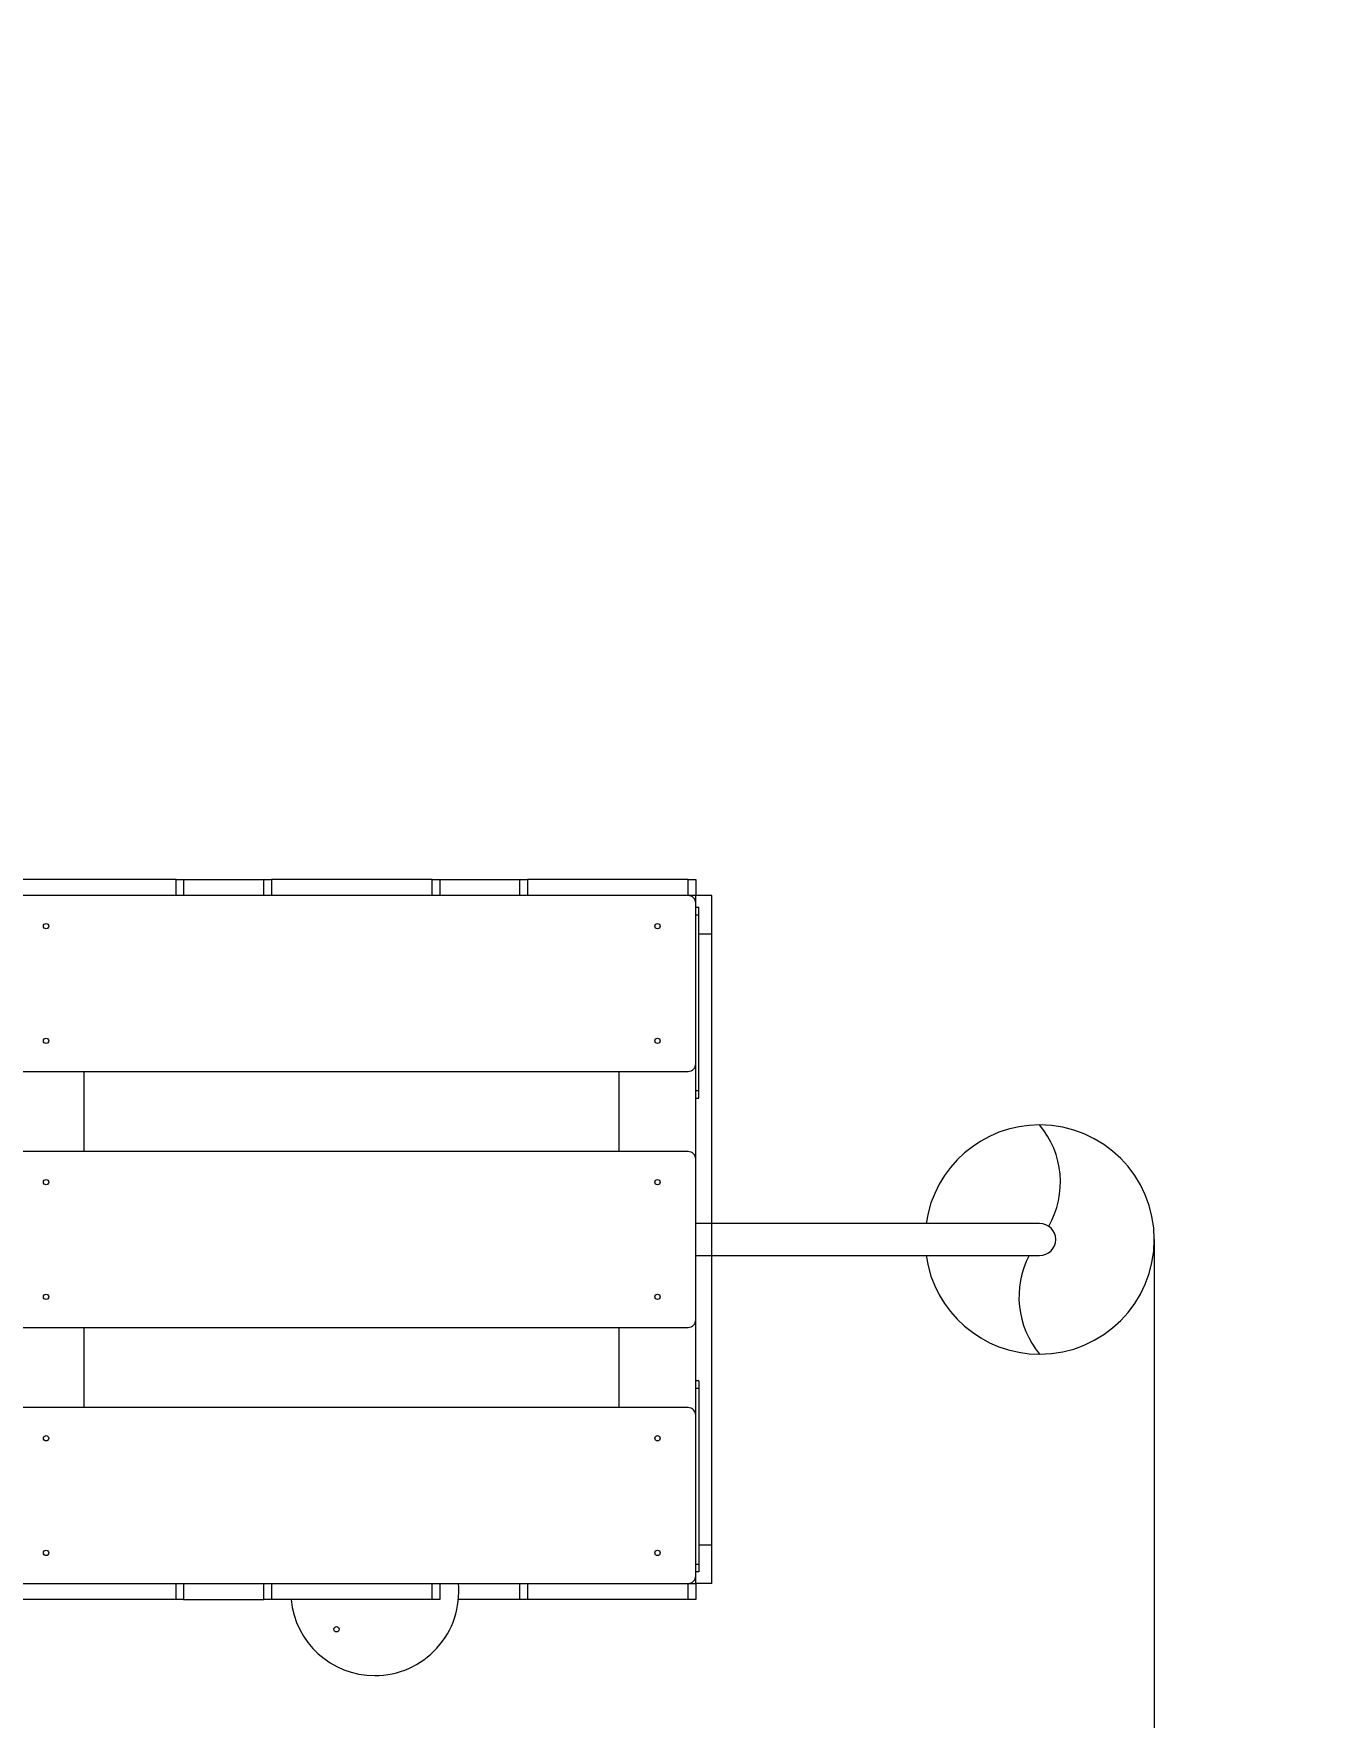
# Model space of a CAD drawing. Header units: millimetres. Extents: x -4213 to 6276, y -6120 to 3870.
# Drawn here: x 889 to 2578, y -673 to 1530 of the extents above; entities that cross this region are included whole.
import ezdxf

# ---------------------------------------------------------------- set-up
doc = ezdxf.new("R2010")
doc.units = ezdxf.units.MM
for name, color, linetype in [('DIKOM_ЗОНА', 80, 'Continuous'), ('DIKOM_ОБЪЕКТ', 7, 'Continuous'), ('DIKOM_РАЗМЕР_ЗОНА', 7, 'Continuous'), ('DIKOM_РАЗМЕР_ОБЪЕКТА', 7, 'Continuous')]:
    doc.layers.add(name, color=color, linetype=linetype)
doc.styles.add('style1', font='arial.ttf', dxfattribs={"width": 0.8})
doc.dimstyles.new('1-50', dxfattribs={"dimtxt": 300, "dimasz": 200, "dimexe": 100, "dimexo": 0, "dimgap": 100, "dimtad": 1, "dimtxsty": 'style1', "dimcen": 200, "dimclrd": 7, "dimclre": 7, "dimclrt": 7, "dimadec": 1, "dimazin": 2, "dimtfac": 1, "dimtmove": 0, "dimatfit": 2, "dimfxl": 0, "dimlwd": 25, "dimlwe": 18, "dimarcsym": 0})

# ---------------------------------------------------------------- blocks, each defined once
blk = doc.blocks.new('*D10')
at = {"layer": 'Defpoints', "color": 0, "transparency": 16777216}
for p in [(-1727.9, 1809.5), (-15.3, -2213.8), (5045.7, -2213.8)]:
    blk.add_point(p, dxfattribs=at)
at = {"layer": 'DIKOM_РАЗМЕР_ОБЪЕКТА', "color": 7, "lineweight": 18, "transparency": 16777216}
for p, q in [((-1727.9, 1809.5), (5145.7, 1809.5)), ((-15.3, -2213.8), (5145.7, -2213.8))]:
    blk.add_line(p, q, dxfattribs=at)
at = {"layer": 'DIKOM_РАЗМЕР_ОБЪЕКТА', "color": 7, "lineweight": 25, "transparency": 16777216}
blk.add_line((5045.7, 1609.5), (5045.7, -2013.8), dxfattribs=at)
at = {"layer": 'DIKOM_РАЗМЕР_ОБЪЕКТА', "color": 7, "transparency": 16777216}
for points in [[(5012.4, 1609.5), (5079.1, 1609.5), (5045.7, 1809.5)], [(5012.4, -2013.8), (5079.1, -2013.8), (5045.7, -2213.8)]]:
    blk.add_solid(points, dxfattribs=at)
at = {"layer": 'DIKOM_РАЗМЕР_ОБЪЕКТА', "color": 7, "transparency": 16777216, "insert": (4792.6, -133.9), "char_height": 300, "attachment_point": 5, "rotation": 90, "style": 'style1'}
blk.add_mtext('4000', dxfattribs=at)
blk = doc.blocks.new('*D11')
at = {"layer": 'Defpoints', "color": 0, "transparency": 16777216}
for p in [(-2152.1, 1385.2), (2355.2, -47.8), (2355.2, -4950.7)]:
    blk.add_point(p, dxfattribs=at)
at = {"layer": 'DIKOM_РАЗМЕР_ОБЪЕКТА', "color": 7, "lineweight": 18, "transparency": 16777216}
for p, q in [((-2152.1, 1385.2), (-2152.1, -5050.7)), ((2355.2, -47.8), (2355.2, -5050.7))]:
    blk.add_line(p, q, dxfattribs=at)
at = {"layer": 'DIKOM_РАЗМЕР_ОБЪЕКТА', "color": 7, "lineweight": 25, "transparency": 16777216}
blk.add_line((-1952.1, -4950.7), (2155.2, -4950.7), dxfattribs=at)
at = {"layer": 'DIKOM_РАЗМЕР_ОБЪЕКТА', "color": 7, "transparency": 16777216}
for points in [[(-1952.1, -4917.4), (-1952.1, -4984), (-2152.1, -4950.7)], [(2155.2, -4917.4), (2155.2, -4984), (2355.2, -4950.7)]]:
    blk.add_solid(points, dxfattribs=at)
at = {"layer": 'DIKOM_РАЗМЕР_ОБЪЕКТА', "color": 7, "transparency": 16777216, "insert": (229.8, -4697.5), "char_height": 300, "attachment_point": 5, "style": 'style1'}
blk.add_mtext('4500', dxfattribs=at)
blk = doc.blocks.new('*D12')
at = {"layer": 'Defpoints', "color": 0, "transparency": 16777216}
for p in [(-2081.4, 3870.1), (324.2, -3713.8), (6175.9, -3713.8)]:
    blk.add_point(p, dxfattribs=at)
at = {"layer": 'DIKOM_РАЗМЕР_ЗОНА', "color": 7, "lineweight": 18, "transparency": 16777216}
for p, q in [((-2081.4, 3870.1), (6275.9, 3870.1)), ((324.2, -3713.8), (6275.9, -3713.8))]:
    blk.add_line(p, q, dxfattribs=at)
at = {"layer": 'DIKOM_РАЗМЕР_ЗОНА', "color": 7, "lineweight": 25, "transparency": 16777216}
blk.add_line((6175.9, 3670.1), (6175.9, -3513.8), dxfattribs=at)
at = {"layer": 'DIKOM_РАЗМЕР_ЗОНА', "color": 7, "transparency": 16777216}
for points in [[(6142.6, 3670.1), (6209.2, 3670.1), (6175.9, 3870.1)], [(6142.6, -3513.8), (6209.2, -3513.8), (6175.9, -3713.8)]]:
    blk.add_solid(points, dxfattribs=at)
at = {"layer": 'DIKOM_РАЗМЕР_ЗОНА', "color": 7, "transparency": 16777216, "insert": (5922.7, -112.7), "char_height": 300, "attachment_point": 5, "rotation": 90, "style": 'style1'}
blk.add_mtext('7600', dxfattribs=at)
blk = doc.blocks.new('*D13')
at = {"layer": 'Defpoints', "color": 0, "transparency": 16777216}
for p in [(-4212.8, 1738.8), (3855.2, -47.8), (3855.2, -6019.8)]:
    blk.add_point(p, dxfattribs=at)
at = {"layer": 'DIKOM_РАЗМЕР_ЗОНА', "color": 7, "lineweight": 18, "transparency": 16777216}
for p, q in [((-4212.8, 1738.8), (-4212.8, -6119.8)), ((3855.2, -47.8), (3855.2, -6119.8))]:
    blk.add_line(p, q, dxfattribs=at)
at = {"layer": 'DIKOM_РАЗМЕР_ЗОНА', "color": 7, "lineweight": 25, "transparency": 16777216}
blk.add_line((-4012.8, -6019.8), (3655.2, -6019.8), dxfattribs=at)
at = {"layer": 'DIKOM_РАЗМЕР_ЗОНА', "color": 7, "transparency": 16777216}
for points in [[(-4012.8, -5986.5), (-4012.8, -6053.1), (-4212.8, -6019.8)], [(3655.2, -5986.5), (3655.2, -6053.1), (3855.2, -6019.8)]]:
    blk.add_solid(points, dxfattribs=at)
at = {"layer": 'DIKOM_РАЗМЕР_ЗОНА', "color": 7, "transparency": 16777216, "insert": (310.3, -5766.6), "char_height": 300, "attachment_point": 5, "style": 'style1'}
blk.add_mtext('8100', dxfattribs=at)

msp = doc.modelspace()

# ---------------------------------------------------------------- linework, layer by layer
at = {"layer": 'DIKOM_ЗОНА', "color": 3, "lineweight": 15}
msp.add_arc((3336.469, 2348.565), 1000, 191.436423, 244.728878, dxfattribs=at)
at = {"layer": 'DIKOM_ОБЪЕКТ', "color": 7, "linetype": 'Continuous', "lineweight": 15}
for p, q in [((1075.179, 423.176), (865.179, 423.176)), ((1075.179, 402.176), (1075.179, 423.176)), ((1075.179, 423.176), (1085.179, 423.176)), ((1085.179, 423.176), (1190.179, 423.176)), ((1085.179, 423.176), (1085.179, 402.176)), ((1190.179, 402.176), (1190.179, 423.176)), ((1190.179, 423.176), (1200.179, 423.176)), ((1200.179, 423.176), (1200.179, 402.176)), ((1410.179, 423.176), (1200.179, 423.176)), ((1410.179, 402.176), (1410.179, 423.176)), ((1410.179, 423.176), (1420.179, 423.176)), ((1420.179, 423.176), (1525.179, 423.176)), ((1420.179, 423.176), (1420.179, 402.176)), ((1525.179, 402.176), (1525.179, 423.176)), ((1525.179, 423.176), (1535.179, 423.176)), ((1535.179, 423.176), (1535.179, 402.176)), ((1745.179, 423.176), (1535.179, 423.176)), ((1745.179, 402.176), (1745.179, 423.176)), ((1745.179, 423.176), (1755.179, 423.176)), ((1755.179, 423.176), (1755.179, 402.176)), ((1745.179, 402.176), (865.179, 402.176)), ((1755.179, 402.176), (1745.179, 402.176)), ((1776.179, 402.176), (1755.179, 402.176)), ((1755.179, 392.176), (1755.179, 402.176)), ((1776.179, 352.176), (1776.179, 402.176)), ((1755.179, 182.176), (1755.179, 392.176)), ((1755.179, 387.176), (1759.179, 387.176)), ((1755.179, 377.176), (1759.179, 377.176)), ((1759.179, 377.176), (1759.179, 387.176)), ((1759.179, 147.176), (1759.179, 377.176)), ((1759.179, 352.176), (1776.179, 352.176)), ((1776.179, -447.824), (1776.179, 352.176)), ((1755.179, 57.176), (1755.179, 182.176)), ((865.179, 172.176), (1745.179, 172.176)), ((955.179, 67.176), (955.179, 172.176)), ((1655.179, 67.176), (1655.179, 172.176)), ((1755.179, 147.176), (1759.179, 147.176)), ((1755.179, 137.176), (1759.179, 137.176)), ((1759.179, 137.176), (1759.179, 147.176)), ((1745.179, 67.176), (865.179, 67.176)), ((1755.179, -152.824), (1755.179, 57.176)), ((2205.179, -26.824), (1755.179, -26.824)), ((1755.179, -68.824), (2205.179, -68.824)), ((1755.179, -277.824), (1755.179, -152.824)), ((865.179, -162.824), (1745.179, -162.824)), ((955.179, -267.824), (955.179, -162.824)), ((1655.179, -267.824), (1655.179, -162.824)), ((1759.179, -232.824), (1755.179, -232.824)), ((1759.179, -232.824), (1759.179, -242.824)), ((1759.179, -242.824), (1755.179, -242.824)), ((1759.179, -242.824), (1759.179, -472.824)), ((1745.179, -267.824), (865.179, -267.824)), ((1755.179, -487.824), (1755.179, -277.824)), ((1776.179, -447.824), (1759.179, -447.824)), ((1776.179, -497.824), (1776.179, -447.824)), ((1759.179, -472.824), (1755.179, -472.824)), ((1759.179, -482.824), (1755.179, -482.824)), ((1759.179, -472.824), (1759.179, -482.824)), ((865.179, -497.824), (1745.179, -497.824)), ((1075.179, -518.824), (1075.179, -497.824)), ((1085.179, -497.824), (1085.179, -518.824)), ((1190.179, -518.824), (1190.179, -497.824)), ((1200.179, -497.824), (1200.179, -518.824)), ((1410.179, -518.824), (1410.179, -497.824)), ((1420.179, -497.824), (1420.179, -518.824)), ((1525.179, -518.824), (1525.179, -497.824)), ((1535.179, -497.824), (1535.179, -518.824)), ((1745.179, -518.824), (1745.179, -497.824)), ((1745.179, -497.824), (1755.179, -497.824)), ((1755.179, -497.824), (1755.179, -487.824)), ((1776.179, -497.824), (1755.179, -497.824)), ((1755.179, -497.824), (1755.179, -518.824)), ((1075.179, -518.824), (865.179, -518.824)), ((1085.179, -518.824), (1075.179, -518.824)), ((1085.179, -518.824), (1190.179, -518.824)), ((1200.179, -518.824), (1190.179, -518.824)), ((1410.179, -518.824), (1200.179, -518.824)), ((1420.179, -518.824), (1410.179, -518.824)), ((1525.179, -518.824), (1444.676, -518.824)), ((1535.179, -518.824), (1525.179, -518.824)), ((1745.179, -518.824), (1535.179, -518.824)), ((1755.179, -518.824), (1745.179, -518.824))]:
    msp.add_line(p, q, dxfattribs=at)
for centre in [(905.179, 362.176), (1705.179, 362.176), (905.179, 212.176), (1705.179, 212.176), (905.179, 27.176), (1705.179, 27.176), (905.179, -122.824), (1705.179, -122.824), (905.179, -307.824), (1705.179, -307.824), (905.179, -457.824), (1705.179, -457.824), (1285.179, -557.824)]:
    msp.add_circle(centre, 3.5, dxfattribs=at)
for centre, radius, start, end in [((1745.179, 392.176), 10, 0, 90), ((1745.179, 182.176), 10, 270, 0), ((2205.179, -47.824), 150, 90, 171.952154), ((2114.939, 27.176), 117.338, 330.537394, 39.730558), ((2205.179, -47.824), 150, 270, 90), ((1745.179, 57.176), 10, 0, 90), ((2205.179, -47.824), 21, 270, 90), ((2205.179, -47.824), 21, 0, 90), ((2205.179, -47.824), 21, 270, 0), ((2205.179, -47.824), 150, 188.047846, 270), ((2295.418, -122.824), 117.338, 152.599456, 219.730558), ((1745.179, -152.824), 10, 270, 0), ((1745.179, -277.824), 10, 0, 90), ((1335.179, -508.324), 110, 270, 5.477482), ((1745.179, -487.824), 10, 270, 0), ((1335.179, -508.324), 110, 185.477482, 270)]:
    msp.add_arc(centre, radius, start, end, dxfattribs=at)

# ---------------------------------------------------------------- dimensions: what is measured, and where the dimension line sits
at = {"layer": 'DIKOM_РАЗМЕР_ЗОНА'}
dim = msp.add_linear_dim(base=(6175.905, -3713.814), p1=(-2081.415, 3870.14), p2=(324.174, -3713.814), angle=90, text='7600', dimstyle='1-50', dxfattribs=at)
dim.commit()
dim.dimension.update_dxf_attribs({"geometry": '*D12', "text_midpoint": (6175.905, -112.661), "dimtype": 160})
dim = msp.add_linear_dim(base=(3855.179, -6019.794), p1=(-4212.782, 1738.764), p2=(3855.179, -47.824), text='8100', dimstyle='1-50', dxfattribs=at)
dim.commit()
dim.dimension.update_dxf_attribs({"geometry": '*D13', "text_midpoint": (310.333, -6019.794), "dimtype": 160})
at = {"layer": 'DIKOM_РАЗМЕР_ОБЪЕКТА'}
dim = msp.add_linear_dim(base=(5045.733, -2213.814), p1=(-1727.861, 1809.479), p2=(-15.262, -2213.814), angle=90, text='4000', dimstyle='1-50', dxfattribs=at)
dim.commit()
dim.dimension.update_dxf_attribs({"geometry": '*D10', "text_midpoint": (5045.733, -133.859), "dimtype": 160})
dim = msp.add_linear_dim(base=(2355.179, -4950.697), p1=(-2152.125, 1385.215), p2=(2355.179, -47.824), text='4500', dimstyle='1-50', dxfattribs=at)
dim.commit()
dim.dimension.update_dxf_attribs({"geometry": '*D11', "text_midpoint": (229.847, -4950.697), "dimtype": 160})

doc.saveas('drawing.dxf')
